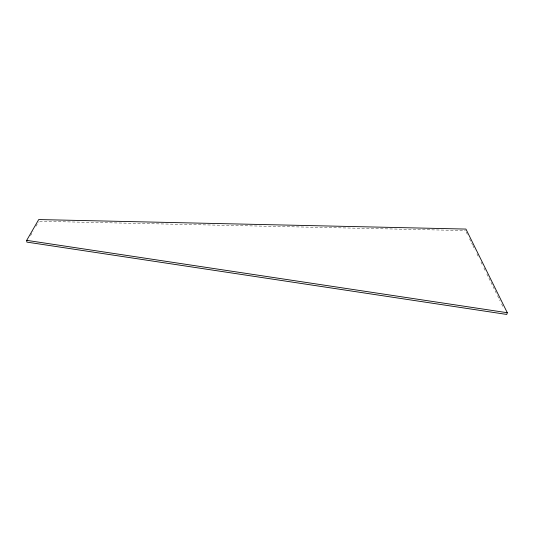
<?xml version="1.0" encoding="UTF-8"?>
<svg xmlns="http://www.w3.org/2000/svg" width="534" height="534" viewBox="0 0 534 534"><rect width="100%" height="100%" fill="white"/><g stroke="black" fill="none" stroke-linecap="round" stroke-linejoin="round"><path stroke-width="0.4" stroke-dasharray="2.67 2" d="M30.551 235.634L33.028 231.315M35.925 226.282L38.401 221.97M39.649 221.27L465.535 230.588M466.269 232.09L467.377 234.333M469.586 238.825L472.53 244.812M472.897 245.56L475.106 250.052M476.949 253.797L478.417 256.794M480.994 262.034L482.102 264.277M483.938 268.021L485.413 271.018M486.881 274.009L497.194 294.975M497.561 295.723L500.138 300.962M501.606 303.959L503.449 307.697"/><path stroke-width="0.8" d="M507.3 312.724L506.759 314.439L26.834 242.102L26.7 240.347L38.708 219.561L465.935 229.073L507.3 312.724L26.7 240.347"/></g></svg>
